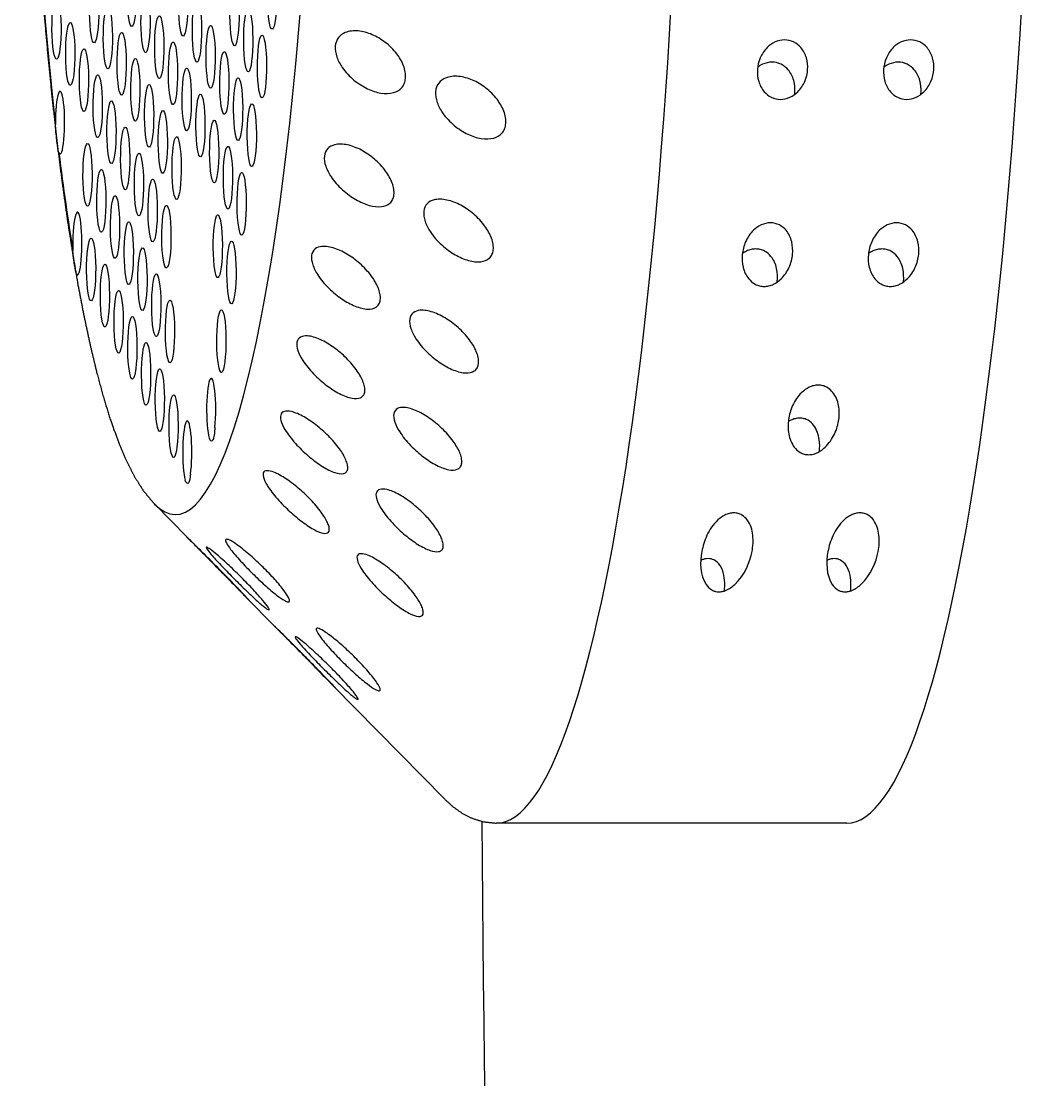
# Model space of a CAD drawing. Extents: x 528 to 612, y 788 to 934.
# Drawn here: x 574.541 to 576.013, y 846.388 to 847.925 of the extents above; entities that cross this region are included whole.
import ezdxf

# ---------------------------------------------------------------- set-up
doc = ezdxf.new("R2010")
doc.units = 0
doc.header["$MEASUREMENT"] = 0
doc.layers.add('1', color=4, linetype='Continuous')

# ---------------------------------------------------------------- blocks, each defined once
blk = doc.blocks.new('2010 FLAIR')
at = {"layer": '1'}
for p, q in [((46.5008, 41.6197), (46.5484, 41.5713)), ((46.6338, 41.4846), (46.6752, 41.4424)), ((46.76, 41.3563), (46.9225, 41.1911)), ((47.506, 41.1565), (46.9971, 41.1565))]:
    blk.add_line(p, q, dxfattribs=at)
at = {"layer": '1', "color": 2}
blk.add_arc((111.2166, 41.6488), 64.2422, 180.436661, 187.048916, dxfattribs=at)
at = {"layer": '1'}
for centre, major_axis, start_param, end_param in [((46.9971, 43.0315), (0, 1.875), 3.141593, 6.283185), ((47.506, 43.0315), (0, 1.875), 3.141593, 6.283185), ((46.5312, 43.0315), (0, 1.4272), 2.994561, 6.430217)]:
    blk.add_ellipse(centre, major_axis=major_axis, ratio=0.145722, start_param=start_param, end_param=end_param, dxfattribs=at)
at = {"layer": '1', "color": 3}
for centre, major_axis, start_param, end_param in [((46.5166, 43.0315), (0, 1.3917), 1.410939, 2.237983), ((46.468, 42.3582), (0, -0.0455), 0.253665, 6.53685), ((46.6718, 42.3541), (0, -0.0455), 0.253665, 6.53685), ((46.5426, 42.3442), (0, -0.0455), 0.253665, 6.53685), ((46.4134, 42.3344), (0, -0.0455), 0.253665, 6.53685), ((46.6172, 42.3302), (0, -0.0455), 0.253665, 6.53685), ((46.3588, 42.3105), (0, -0.0455), 0.253665, 6.53685), ((46.488, 42.3204), (0, -0.0455), 0.253665, 6.53685), ((46.5626, 42.3064), (0, -0.0455), 0.253665, 6.53685), ((46.4333, 42.2965), (0, -0.0455), 0.253665, 6.53685), ((46.6371, 42.2923), (0, -0.0455), 0.253665, 6.53685), ((46.5079, 42.2825), (0, -0.0455), 0.253665, 6.53685), ((46.3787, 42.2727), (0, -0.0455), 0.253665, 6.53685), ((46.5825, 42.2685), (0, -0.0455), 0.253665, 6.53685), ((46.4533, 42.2586), (0, -0.0455), 0.253665, 6.53685), ((46.5279, 42.2446), (0, -0.0455), 0.253665, 6.53685), ((46.6571, 42.2545), (0, -0.0455), 0.253665, 6.53685), ((46.3986, 42.2348), (0, -0.0455), 0.253665, 6.53685), ((46.6024, 42.2306), (0, -0.0455), 0.253665, 6.53685), ((46.4732, 42.2208), (0, -0.0455), 0.253665, 6.53685), ((46.5478, 42.2068), (0, -0.0455), 0.253665, 6.53685), ((46.4186, 42.1969), (0, -0.0455), 0.253665, 6.53685), ((46.6224, 42.1928), (0, -0.0455), 0.253665, 6.53685), ((46.3639, 42.1731), (0, -0.0455), 6.025162, 11.05551), ((46.4932, 42.1829), (0, -0.0455), 0.253665, 6.53685), ((46.5677, 42.1689), (0, -0.0455), 0.253665, 6.53685), ((46.4385, 42.1591), (0, -0.0455), 0.253665, 6.53685), ((46.6423, 42.1549), (0, -0.0455), 0.253665, 6.53685), ((46.5131, 42.145), (0, -0.0455), 0.253665, 6.53685), ((46.5877, 42.131), (0, -0.0455), 0.253665, 6.53685), ((46.4585, 42.1212), (0, -0.0455), 0.253665, 6.53685), ((46.5331, 42.1072), (0, -0.0455), 0.253665, 6.53685), ((46.4038, 42.0973), (0, -0.0455), 0.253665, 6.53685), ((46.6076, 42.0932), (0, -0.0455), 0.253665, 6.53685), ((46.5166, 43.0315), (0, 1.3917), 2.276318, 2.419801), ((46.4784, 42.0833), (0, -0.0455), 0.253665, 6.53685), ((46.4238, 42.0595), (0, -0.0455), 0.253665, 6.53685), ((46.4984, 42.0455), (0, -0.0455), 0.253665, 6.53685), ((46.6276, 42.0553), (0, -0.0455), 0.253665, 6.53685), ((46.4437, 42.0216), (0, -0.0455), 0.253665, 6.53685), ((46.5183, 42.0076), (0, -0.0455), 0.253665, 6.53685), ((46.3891, 41.9977), (0, -0.0455), 6.20698, 11.237328), ((46.4637, 41.9837), (0, -0.0455), 0.253665, 6.53685), ((46.5929, 41.9936), (0, -0.0455), 0.253665, 6.53685), ((46.409, 41.9599), (0, -0.0455), 0.253665, 6.53685), ((46.6128, 41.9557), (0, -0.0455), 0.253665, 6.53685), ((46.4836, 41.9459), (0, -0.0455), 0.253665, 6.53685), ((46.429, 41.922), (0, -0.0455), 0.253665, 6.53685), ((46.5036, 41.908), (0, -0.0455), 0.253665, 6.53685), ((46.4489, 41.8841), (0, -0.0455), 0.253665, 6.53685), ((46.5235, 41.8701), (0, -0.0455), 0.253665, 6.53685), ((46.4689, 41.8463), (0, -0.0455), 0.253665, 6.53685), ((46.5981, 41.8561), (0, -0.0455), 0.253665, 6.53685), ((46.4888, 41.8084), (0, -0.0455), 0.253665, 6.53685), ((46.5087, 41.7705), (0, -0.0455), 0.253665, 6.53685), ((46.5833, 41.7565), (0, -0.0455), 0.970993, 6.001341), ((46.5287, 41.7327), (0, -0.0455), 0.253665, 6.53685), ((46.5486, 41.6948), (0, -0.0455), 0.789174, 5.819522)]:
    blk.add_ellipse(centre, major_axis=major_axis, ratio=0.145722, start_param=start_param, end_param=end_param, dxfattribs=at)
at = {"layer": '1'}
for points in [[(46.3163, 43.2712), (46.3148, 43.1975), (46.3138, 43.1234), (46.3133, 43.0491), (46.3135, 42.9747), (46.3142, 42.9004), (46.3155, 42.8265), (46.3174, 42.7532), (46.3198, 42.6807), (46.3228, 42.6091), (46.3264, 42.5387), (46.3305, 42.4697), (46.3351, 42.4023), (46.3402, 42.3366), (46.3459, 42.2728), (46.352, 42.2111), (46.3586, 42.1516), (46.3657, 42.0946), (46.3732, 42.0402), (46.3812, 41.9885), (46.3895, 41.9396), (46.3983, 41.8937), (46.4075, 41.8508), (46.417, 41.811), (46.4269, 41.7744), (46.4373, 41.741), (46.4481, 41.7109), (46.4595, 41.6838), (46.4717, 41.6597), (46.4852, 41.6384), (46.5008, 41.6197)], [(46.9225, 41.1911), (46.9344, 41.1803), (46.9477, 41.1709), (46.9627, 41.1633), (46.9794, 41.1583), (46.9971, 41.1565)]]:
    blk.add_open_spline(points, degree=1, dxfattribs=at)
at = {"layer": '1', "color": 3}
for points, knots in [([(46.817, 42.3007), (46.8232, 42.2981), (46.8298, 42.2943), (46.8422, 42.2848), (46.848, 42.279), (46.8566, 42.2679), (46.8602, 42.2619), (46.8637, 42.2526), (46.8646, 42.2495), (46.8656, 42.2435), (46.8657, 42.2405), (46.8652, 42.235), (46.8646, 42.2324), (46.8627, 42.2277), (46.8614, 42.2256), (46.8566, 42.2202), (46.8523, 42.2178), (46.8426, 42.2151), (46.8362, 42.2149), (46.8232, 42.2171), (46.8164, 42.2194), (46.8039, 42.2254), (46.797, 42.2296), (46.7842, 42.2402), (46.7783, 42.2464), (46.7706, 42.2576), (46.7677, 42.2629), (46.7639, 42.2737), (46.7631, 42.2791), (46.7639, 42.2887), (46.7656, 42.293), (46.7708, 42.2998), (46.7744, 42.3022), (46.7834, 42.306), (46.7899, 42.3067), (46.8035, 42.3055), (46.8106, 42.3035), (46.817, 42.3007)], [0, 0, 0, 0, 0.023389, 0.023389, 0.0467779, 0.0467779, 0.0659746, 0.0659746, 0.0755729, 0.0755729, 0.0851712, 0.0851712, 0.0947696, 0.0947696, 0.1043679, 0.1043679, 0.1235645, 0.1235645, 0.1469535, 0.1469535, 0.1703425, 0.1703425, 0.1947513, 0.1947513, 0.2191601, 0.2191601, 0.2357472, 0.2357472, 0.2523342, 0.2523342, 0.2689213, 0.2689213, 0.2855084, 0.2855084, 0.3099172, 0.3099172, 0.334326, 0.334326, 0.334326, 0.334326]), ([(47.4099, 42.2067), (47.4054, 42.2067), (47.4007, 42.2078), (47.3925, 42.2118), (47.389, 42.2148), (47.3827, 42.2221), (47.3799, 42.2274), (47.3766, 42.2386), (47.3761, 42.2446), (47.3768, 42.2556), (47.3781, 42.2615), (47.3828, 42.2726), (47.3863, 42.2778), (47.3936, 42.2852), (47.3976, 42.2881), (47.4063, 42.2921), (47.4111, 42.2931), (47.4202, 42.2931), (47.4249, 42.2921), (47.4331, 42.2881), (47.4367, 42.2852), (47.4431, 42.2778), (47.4459, 42.2726), (47.4492, 42.2615), (47.4497, 42.2556), (47.449, 42.2446), (47.4476, 42.2386), (47.4428, 42.2274), (47.4393, 42.2221), (47.4319, 42.2148), (47.428, 42.2118), (47.4192, 42.2078), (47.4144, 42.2067), (47.4099, 42.2067)], [0, 0, 0, 0, 0.0137694, 0.0137694, 0.0275389, 0.0275389, 0.045875, 0.045875, 0.0642111, 0.0642111, 0.0822466, 0.0822466, 0.1002822, 0.1002822, 0.114005, 0.114005, 0.1277279, 0.1277279, 0.1414507, 0.1414507, 0.1551736, 0.1551736, 0.1732091, 0.1732091, 0.1912446, 0.1912446, 0.2095807, 0.2095807, 0.2279168, 0.2279168, 0.2416863, 0.2416863, 0.2554557, 0.2554557, 0.2554557, 0.2554557]), ([(47.5931, 42.2067), (47.5885, 42.2067), (47.5839, 42.2078), (47.5757, 42.2118), (47.5721, 42.2148), (47.5658, 42.2221), (47.5631, 42.2274), (47.5598, 42.2386), (47.5592, 42.2446), (47.56, 42.2556), (47.5613, 42.2615), (47.566, 42.2726), (47.5694, 42.2778), (47.5768, 42.2852), (47.5807, 42.2881), (47.5895, 42.2921), (47.5943, 42.2931), (47.6034, 42.2931), (47.608, 42.2921), (47.6163, 42.2881), (47.6199, 42.2852), (47.6263, 42.2778), (47.6291, 42.2726), (47.6324, 42.2615), (47.6329, 42.2556), (47.6321, 42.2446), (47.6308, 42.2386), (47.626, 42.2274), (47.6225, 42.2221), (47.6151, 42.2148), (47.6111, 42.2118), (47.6024, 42.2078), (47.5976, 42.2067), (47.5931, 42.2067)], [0, 0, 0, 0, 0.0137694, 0.0137694, 0.0275389, 0.0275389, 0.045875, 0.045875, 0.0642111, 0.0642111, 0.0822466, 0.0822466, 0.1002822, 0.1002822, 0.114005, 0.114005, 0.1277279, 0.1277279, 0.1414507, 0.1414507, 0.1551736, 0.1551736, 0.1732091, 0.1732091, 0.1912446, 0.1912446, 0.2095807, 0.2095807, 0.2279168, 0.2279168, 0.2416863, 0.2416863, 0.2554557, 0.2554557, 0.2554557, 0.2554557]), ([(47.4305, 42.2139), (47.4306, 42.215), (47.4307, 42.2161), (47.4312, 42.2227), (47.4308, 42.2287), (47.4275, 42.2401), (47.4248, 42.2455), (47.4184, 42.2529), (47.4148, 42.2558), (47.4067, 42.2598), (47.402, 42.2609), (47.393, 42.2609), (47.3882, 42.2598), (47.3813, 42.2566), (47.3789, 42.2552), (47.3768, 42.2535)], [0.06228793, 0.06228793, 0.06228793, 0.06228793, 0.06587176, 0.06587176, 0.08466047, 0.08466047, 0.10344918, 0.10344918, 0.11715342, 0.11715342, 0.13085765, 0.13085765, 0.14456189, 0.14456189, 0.15250533, 0.15250533, 0.15250533, 0.15250533]), ([(47.6136, 42.2139), (47.6138, 42.215), (47.6139, 42.2161), (47.6144, 42.2227), (47.6139, 42.2287), (47.6107, 42.2401), (47.6079, 42.2455), (47.6015, 42.2529), (47.598, 42.2558), (47.5898, 42.2598), (47.5852, 42.2609), (47.5762, 42.2609), (47.5714, 42.2598), (47.5645, 42.2566), (47.5621, 42.2552), (47.5599, 42.2535)], [0.06228793, 0.06228793, 0.06228793, 0.06228793, 0.06587176, 0.06587176, 0.08466047, 0.08466047, 0.10344918, 0.10344918, 0.11715342, 0.11715342, 0.13085765, 0.13085765, 0.14456189, 0.14456189, 0.15250533, 0.15250533, 0.15250533, 0.15250533]), ([(46.9627, 42.2347), (46.9689, 42.2321), (46.9755, 42.2283), (46.9879, 42.2188), (46.9937, 42.2131), (47.0022, 42.2019), (47.0058, 42.1959), (47.0093, 42.1867), (47.0102, 42.1836), (47.0112, 42.1775), (47.0113, 42.1746), (47.0109, 42.1691), (47.0103, 42.1665), (47.0083, 42.1618), (47.007, 42.1597), (47.0023, 42.1543), (46.998, 42.1519), (46.9882, 42.1492), (46.9819, 42.149), (46.9689, 42.1511), (46.9621, 42.1534), (46.9496, 42.1594), (46.9427, 42.1637), (46.9299, 42.1742), (46.924, 42.1804), (46.9162, 42.1917), (46.9133, 42.197), (46.9096, 42.2077), (46.9087, 42.2132), (46.9096, 42.2227), (46.9112, 42.2271), (46.9165, 42.2339), (46.92, 42.2363), (46.9291, 42.2401), (46.9356, 42.2408), (46.9492, 42.2395), (46.9563, 42.2375), (46.9627, 42.2347)], [0, 0, 0, 0, 0.0233552, 0.0233552, 0.0467103, 0.0467103, 0.0658795, 0.0658795, 0.0754641, 0.0754641, 0.0850487, 0.0850487, 0.0946332, 0.0946332, 0.1042178, 0.1042178, 0.123387, 0.123387, 0.1467421, 0.1467421, 0.1700973, 0.1700973, 0.1945396, 0.1945396, 0.2189818, 0.2189818, 0.2355966, 0.2355966, 0.2522113, 0.2522113, 0.2688261, 0.2688261, 0.2854408, 0.2854408, 0.3098831, 0.3098831, 0.3343253, 0.3343253, 0.3343253, 0.3343253]), ([(46.3623, 42.1291), (46.3621, 42.1294), (46.3619, 42.1297), (46.3612, 42.1317), (46.3608, 42.134), (46.3601, 42.1394), (46.3598, 42.1422), (46.359, 42.1487), (46.3586, 42.1523), (46.3578, 42.1607), (46.3574, 42.1655), (46.3573, 42.1703)], [-0.10333223, -0.10333223, -0.10333223, -0.10333223, -0.09981809, -0.09981809, -0.08531374, -0.08531374, -0.07331614, -0.07331614, -0.06095866, -0.06095866, -0.0463084, -0.0463084, -0.0463084, -0.0463084]), ([(46.8014, 42.1331), (46.8076, 42.1298), (46.8141, 42.1255), (46.8263, 42.115), (46.832, 42.109), (46.8404, 42.0975), (46.8439, 42.0914), (46.8472, 42.0824), (46.848, 42.0794), (46.8489, 42.0737), (46.849, 42.0709), (46.8484, 42.0659), (46.8477, 42.0636), (46.8457, 42.0595), (46.8444, 42.0577), (46.8395, 42.0533), (46.8352, 42.0517), (46.8254, 42.0505), (46.8191, 42.0512), (46.8061, 42.0549), (46.7994, 42.0579), (46.7869, 42.065), (46.7802, 42.0699), (46.7676, 42.0813), (46.7618, 42.0878), (46.7543, 42.0992), (46.7515, 42.1045), (46.7479, 42.1149), (46.7472, 42.12), (46.7482, 42.1288), (46.7499, 42.1326), (46.7553, 42.1382), (46.7589, 42.14), (46.768, 42.1423), (46.7745, 42.1422), (46.788, 42.1393), (46.7951, 42.1365), (46.8014, 42.1331)], [0, 0, 0, 0, 0.023389, 0.023389, 0.0467779, 0.0467779, 0.0659746, 0.0659746, 0.0755729, 0.0755729, 0.0851712, 0.0851712, 0.0947696, 0.0947696, 0.1043679, 0.1043679, 0.1235645, 0.1235645, 0.1469535, 0.1469535, 0.1703425, 0.1703425, 0.1947513, 0.1947513, 0.2191601, 0.2191601, 0.2357472, 0.2357472, 0.2523342, 0.2523342, 0.2689213, 0.2689213, 0.2855084, 0.2855084, 0.3099172, 0.3099172, 0.334326, 0.334326, 0.334326, 0.334326]), ([(46.9457, 42.0531), (46.9519, 42.0498), (46.9584, 42.0454), (46.9706, 42.035), (46.9763, 42.0289), (46.9846, 42.0175), (46.9881, 42.0114), (46.9914, 42.0024), (46.9922, 41.9994), (46.9931, 41.9937), (46.9932, 41.991), (46.9926, 41.9859), (46.992, 41.9836), (46.99, 41.9795), (46.9886, 41.9777), (46.9838, 41.9734), (46.9794, 41.9718), (46.9697, 41.9705), (46.9634, 41.9712), (46.9504, 41.9749), (46.9437, 41.9778), (46.9312, 41.985), (46.9244, 41.9898), (46.9119, 42.0012), (46.9061, 42.0078), (46.8985, 42.0192), (46.8957, 42.0245), (46.8922, 42.0349), (46.8915, 42.0401), (46.8925, 42.0488), (46.8942, 42.0526), (46.8995, 42.0582), (46.9032, 42.06), (46.9123, 42.0624), (46.9188, 42.0622), (46.9323, 42.0592), (46.9394, 42.0565), (46.9457, 42.0531)], [0, 0, 0, 0, 0.0233552, 0.0233552, 0.0467103, 0.0467103, 0.0658795, 0.0658795, 0.0754641, 0.0754641, 0.0850487, 0.0850487, 0.0946332, 0.0946332, 0.1042178, 0.1042178, 0.123387, 0.123387, 0.1467421, 0.1467421, 0.1700973, 0.1700973, 0.1945396, 0.1945396, 0.2189818, 0.2189818, 0.2355966, 0.2355966, 0.2522113, 0.2522113, 0.2688261, 0.2688261, 0.2854408, 0.2854408, 0.3098831, 0.3098831, 0.3343253, 0.3343253, 0.3343253, 0.3343253]), ([(47.3862, 41.9354), (47.3839, 41.9354), (47.3817, 41.9357), (47.3773, 41.9367), (47.3752, 41.9376), (47.3695, 41.9406), (47.3662, 41.9435), (47.3599, 41.9512), (47.3572, 41.957), (47.3542, 41.9693), (47.3539, 41.9758), (47.355, 41.9877), (47.3566, 41.9941), (47.362, 42.0063), (47.3658, 42.0121), (47.3736, 42.0198), (47.3775, 42.0226), (47.3861, 42.0266), (47.3908, 42.0277), (47.3998, 42.0277), (47.4043, 42.0266), (47.4122, 42.0226), (47.4155, 42.0198), (47.4219, 42.0121), (47.4246, 42.0063), (47.4277, 41.9941), (47.428, 41.9877), (47.4268, 41.9758), (47.4252, 41.9693), (47.4196, 41.957), (47.4158, 41.9512), (47.4078, 41.9435), (47.404, 41.9406), (47.3976, 41.9376), (47.3954, 41.9367), (47.3908, 41.9357), (47.3885, 41.9354), (47.3862, 41.9354)], [0, 0, 0, 0, 0.0068896, 0.0068896, 0.0137791, 0.0137791, 0.0275583, 0.0275583, 0.0493984, 0.0493984, 0.0712384, 0.0712384, 0.0924883, 0.0924883, 0.1137382, 0.1137382, 0.1274079, 0.1274079, 0.1410777, 0.1410777, 0.1547474, 0.1547474, 0.1684171, 0.1684171, 0.189667, 0.189667, 0.2109169, 0.2109169, 0.2327569, 0.2327569, 0.254597, 0.254597, 0.2683762, 0.2683762, 0.2752657, 0.2752657, 0.2821553, 0.2821553, 0.2821553, 0.2821553]), ([(47.5694, 41.9354), (47.5671, 41.9354), (47.5648, 41.9357), (47.5605, 41.9367), (47.5584, 41.9376), (47.5526, 41.9406), (47.5494, 41.9435), (47.5431, 41.9512), (47.5404, 41.957), (47.5373, 41.9693), (47.537, 41.9758), (47.5382, 41.9877), (47.5397, 41.9941), (47.5451, 42.0063), (47.5489, 42.0121), (47.5568, 42.0198), (47.5607, 42.0226), (47.5692, 42.0266), (47.574, 42.0277), (47.583, 42.0277), (47.5875, 42.0266), (47.5953, 42.0226), (47.5987, 42.0198), (47.6051, 42.0121), (47.6078, 42.0063), (47.6108, 41.9941), (47.6111, 41.9877), (47.61, 41.9758), (47.6083, 41.9693), (47.6028, 41.957), (47.5989, 41.9512), (47.591, 41.9435), (47.5872, 41.9406), (47.5808, 41.9376), (47.5785, 41.9367), (47.574, 41.9357), (47.5716, 41.9354), (47.5694, 41.9354)], [0, 0, 0, 0, 0.0068896, 0.0068896, 0.0137791, 0.0137791, 0.0275583, 0.0275583, 0.0493984, 0.0493984, 0.0712384, 0.0712384, 0.0924883, 0.0924883, 0.1137382, 0.1137382, 0.1274079, 0.1274079, 0.1410777, 0.1410777, 0.1547474, 0.1547474, 0.1684171, 0.1684171, 0.189667, 0.189667, 0.2109169, 0.2109169, 0.2327569, 0.2327569, 0.254597, 0.254597, 0.2683762, 0.2683762, 0.2752657, 0.2752657, 0.2821553, 0.2821553, 0.2821553, 0.2821553]), ([(46.7828, 41.9809), (46.7889, 41.9771), (46.7953, 41.9722), (46.8074, 41.961), (46.813, 41.9547), (46.8211, 41.9431), (46.8244, 41.9371), (46.8276, 41.9285), (46.8283, 41.9256), (46.8291, 41.9203), (46.8292, 41.9178), (46.8285, 41.9133), (46.8278, 41.9113), (46.8257, 41.9079), (46.8243, 41.9065), (46.8194, 41.9032), (46.815, 41.9024), (46.8052, 41.9026), (46.799, 41.9042), (46.786, 41.9094), (46.7794, 41.913), (46.7671, 41.9213), (46.7604, 41.9266), (46.7481, 41.9387), (46.7424, 41.9454), (46.7351, 41.9567), (46.7324, 41.9619), (46.7291, 41.9718), (46.7284, 41.9765), (46.7296, 41.9843), (46.7314, 41.9875), (46.7368, 41.9919), (46.7405, 41.993), (46.7496, 41.9939), (46.7561, 41.9928), (46.7696, 41.9883), (46.7765, 41.9848), (46.7828, 41.9809)], [0, 0, 0, 0, 0.023389, 0.023389, 0.0467779, 0.0467779, 0.0659746, 0.0659746, 0.0755729, 0.0755729, 0.0851712, 0.0851712, 0.0947696, 0.0947696, 0.1043679, 0.1043679, 0.1235645, 0.1235645, 0.1469535, 0.1469535, 0.1703425, 0.1703425, 0.1947513, 0.1947513, 0.2191601, 0.2191601, 0.2357472, 0.2357472, 0.2523342, 0.2523342, 0.2689213, 0.2689213, 0.2855084, 0.2855084, 0.3099172, 0.3099172, 0.334326, 0.334326, 0.334326, 0.334326]), ([(47.4051, 41.9417), (47.4052, 41.942), (47.4052, 41.9422), (47.4059, 41.9485), (47.4057, 41.9552), (47.4029, 41.9679), (47.4002, 41.9739), (47.3937, 41.9818), (47.3905, 41.9846), (47.3848, 41.9876), (47.3827, 41.9884), (47.3784, 41.9895), (47.3762, 41.9897), (47.3717, 41.9897), (47.3694, 41.9895), (47.3649, 41.9884), (47.3626, 41.9876), (47.3584, 41.9856), (47.3564, 41.9844), (47.3546, 41.9831)], [0.07451048, 0.07451048, 0.07451048, 0.07451048, 0.0754781, 0.0754781, 0.09854089, 0.09854089, 0.12160367, 0.12160367, 0.13525987, 0.13525987, 0.14208797, 0.14208797, 0.14891607, 0.14891607, 0.15574416, 0.15574416, 0.16257226, 0.16257226, 0.16931395, 0.16931395, 0.16931395, 0.16931395]), ([(47.5883, 41.9417), (47.5883, 41.942), (47.5884, 41.9422), (47.5891, 41.9485), (47.5889, 41.9552), (47.586, 41.9679), (47.5833, 41.9739), (47.5769, 41.9818), (47.5737, 41.9846), (47.568, 41.9876), (47.5659, 41.9884), (47.5616, 41.9895), (47.5594, 41.9897), (47.5549, 41.9897), (47.5526, 41.9895), (47.548, 41.9884), (47.5458, 41.9876), (47.5416, 41.9856), (47.5396, 41.9844), (47.5378, 41.9831)], [0.07451048, 0.07451048, 0.07451048, 0.07451048, 0.0754781, 0.0754781, 0.09854089, 0.09854089, 0.12160367, 0.12160367, 0.13525987, 0.13525987, 0.14208797, 0.14208797, 0.14891607, 0.14891607, 0.15574416, 0.15574416, 0.16257226, 0.16257226, 0.16931395, 0.16931395, 0.16931395, 0.16931395]), ([(46.3886, 41.9524), (46.3883, 41.9525), (46.3881, 41.9528), (46.3873, 41.954), (46.3869, 41.9556), (46.3861, 41.9596), (46.3857, 41.9619), (46.3848, 41.9672), (46.3843, 41.9702), (46.3833, 41.9776), (46.3828, 41.9821), (46.3826, 41.9868)], [-0.10333581, -0.10333581, -0.10333581, -0.10333581, -0.09774084, -0.09774084, -0.08402044, -0.08402044, -0.07264257, -0.07264257, -0.06085918, -0.06085918, -0.04630941, -0.04630941, -0.04630941, -0.04630941]), ([(46.9255, 41.8881), (46.9315, 41.8843), (46.938, 41.8794), (46.95, 41.8682), (46.9556, 41.8619), (46.9637, 41.8504), (46.967, 41.8444), (46.9702, 41.8358), (46.9709, 41.833), (46.9717, 41.8276), (46.9718, 41.8251), (46.9711, 41.8206), (46.9704, 41.8186), (46.9683, 41.8152), (46.9669, 41.8138), (46.962, 41.8105), (46.9576, 41.8097), (46.9479, 41.81), (46.9416, 41.8115), (46.9287, 41.8166), (46.922, 41.8203), (46.9097, 41.8285), (46.9031, 41.8339), (46.8907, 41.8459), (46.885, 41.8526), (46.8777, 41.864), (46.875, 41.8692), (46.8716, 41.8791), (46.871, 41.8839), (46.8722, 41.8916), (46.874, 41.8949), (46.8794, 41.8992), (46.8831, 41.9004), (46.8922, 41.9012), (46.8987, 41.9001), (46.9122, 41.8956), (46.9192, 41.8921), (46.9255, 41.8881)], [0, 0, 0, 0, 0.0233552, 0.0233552, 0.0467103, 0.0467103, 0.0658795, 0.0658795, 0.0754641, 0.0754641, 0.0850487, 0.0850487, 0.0946332, 0.0946332, 0.1042178, 0.1042178, 0.123387, 0.123387, 0.1467421, 0.1467421, 0.1700973, 0.1700973, 0.1945396, 0.1945396, 0.2189818, 0.2189818, 0.2355966, 0.2355966, 0.2522113, 0.2522113, 0.2688261, 0.2688261, 0.2854408, 0.2854408, 0.3098831, 0.3098831, 0.3343253, 0.3343253, 0.3343253, 0.3343253]), ([(46.7615, 41.8466), (46.7674, 41.8423), (46.7738, 41.837), (46.7856, 41.8252), (46.7911, 41.8188), (46.799, 41.8073), (46.8022, 41.8015), (46.8052, 41.7934), (46.8059, 41.7908), (46.8066, 41.7859), (46.8066, 41.7837), (46.8059, 41.7799), (46.8051, 41.7782), (46.803, 41.7755), (46.8016, 41.7745), (46.7966, 41.7724), (46.7922, 41.7724), (46.7825, 41.7741), (46.7762, 41.7765), (46.7634, 41.7831), (46.7568, 41.7873), (46.7447, 41.7965), (46.7381, 41.8022), (46.726, 41.8147), (46.7205, 41.8215), (46.7134, 41.8326), (46.7108, 41.8376), (46.7076, 41.8468), (46.7071, 41.8511), (46.7084, 41.8578), (46.7102, 41.8603), (46.7157, 41.8633), (46.7194, 41.8638), (46.7285, 41.8632), (46.735, 41.8613), (46.7484, 41.8552), (46.7552, 41.8511), (46.7615, 41.8466)], [0, 0, 0, 0, 0.023389, 0.023389, 0.0467779, 0.0467779, 0.0659746, 0.0659746, 0.0755729, 0.0755729, 0.0851712, 0.0851712, 0.0947696, 0.0947696, 0.1043679, 0.1043679, 0.1235645, 0.1235645, 0.1469535, 0.1469535, 0.1703425, 0.1703425, 0.1947513, 0.1947513, 0.2191601, 0.2191601, 0.2357472, 0.2357472, 0.2523342, 0.2523342, 0.2689213, 0.2689213, 0.2855084, 0.2855084, 0.3099172, 0.3099172, 0.334326, 0.334326, 0.334326, 0.334326]), ([(47.4508, 41.6912), (47.4485, 41.6912), (47.4463, 41.6915), (47.4421, 41.6927), (47.4402, 41.6935), (47.435, 41.6965), (47.4321, 41.6993), (47.4258, 41.7075), (47.4233, 41.7142), (47.4207, 41.7282), (47.4207, 41.7356), (47.4225, 41.7488), (47.4244, 41.7558), (47.4307, 41.7695), (47.435, 41.7761), (47.4437, 41.7843), (47.4473, 41.7871), (47.4536, 41.79), (47.4557, 41.7908), (47.4602, 41.7919), (47.4625, 41.7922), (47.467, 41.7922), (47.4692, 41.7919), (47.4734, 41.7908), (47.4754, 41.79), (47.4808, 41.7871), (47.4838, 41.7843), (47.4903, 41.7761), (47.4929, 41.7695), (47.4955, 41.7558), (47.4955, 41.7488), (47.4936, 41.7356), (47.4916, 41.7282), (47.485, 41.7142), (47.4806, 41.7075), (47.4718, 41.6993), (47.4682, 41.6965), (47.462, 41.6935), (47.4598, 41.6927), (47.4554, 41.6915), (47.4531, 41.6912), (47.4508, 41.6912)], [0, 0, 0, 0, 0.0069864, 0.0069864, 0.0139728, 0.0139728, 0.0279456, 0.0279456, 0.0559253, 0.0559253, 0.0839051, 0.0839051, 0.1105409, 0.1105409, 0.1371767, 0.1371767, 0.1508496, 0.1508496, 0.1576861, 0.1576861, 0.1645225, 0.1645225, 0.171359, 0.171359, 0.1781955, 0.1781955, 0.1918684, 0.1918684, 0.2185042, 0.2185042, 0.24514, 0.24514, 0.2731197, 0.2731197, 0.3010995, 0.3010995, 0.3150723, 0.3150723, 0.3220587, 0.3220587, 0.3290451, 0.3290451, 0.3290451, 0.3290451]), ([(46.9023, 41.7427), (46.9082, 41.7384), (46.9146, 41.7331), (46.9264, 41.7214), (46.9318, 41.715), (46.9397, 41.7035), (46.9429, 41.6977), (46.9459, 41.6896), (46.9466, 41.687), (46.9473, 41.6822), (46.9473, 41.6799), (46.9466, 41.6761), (46.9458, 41.6744), (46.9437, 41.6717), (46.9423, 41.6707), (46.9373, 41.6686), (46.933, 41.6686), (46.9232, 41.6703), (46.917, 41.6727), (46.9042, 41.6792), (46.8976, 41.6835), (46.8855, 41.6926), (46.8789, 41.6984), (46.8668, 41.7109), (46.8612, 41.7177), (46.8541, 41.7288), (46.8515, 41.7338), (46.8483, 41.743), (46.8478, 41.7473), (46.8491, 41.754), (46.8509, 41.7566), (46.8565, 41.7596), (46.8601, 41.76), (46.8693, 41.7594), (46.8758, 41.7575), (46.8891, 41.7514), (46.896, 41.7472), (46.9023, 41.7427)], [0, 0, 0, 0, 0.0233552, 0.0233552, 0.0467103, 0.0467103, 0.0658795, 0.0658795, 0.0754641, 0.0754641, 0.0850487, 0.0850487, 0.0946332, 0.0946332, 0.1042178, 0.1042178, 0.123387, 0.123387, 0.1467421, 0.1467421, 0.1700973, 0.1700973, 0.1945396, 0.1945396, 0.2189818, 0.2189818, 0.2355966, 0.2355966, 0.2522113, 0.2522113, 0.2688261, 0.2688261, 0.2854408, 0.2854408, 0.3098831, 0.3098831, 0.3343253, 0.3343253, 0.3343253, 0.3343253]), ([(46.7377, 41.7326), (46.7436, 41.7279), (46.7499, 41.7223), (46.7615, 41.7102), (46.7668, 41.7037), (46.7745, 41.6925), (46.7776, 41.687), (46.7805, 41.6795), (46.7811, 41.6771), (46.7817, 41.6729), (46.7817, 41.671), (46.7809, 41.6678), (46.7801, 41.6665), (46.7779, 41.6646), (46.7765, 41.664), (46.7715, 41.6631), (46.7671, 41.6639), (46.7574, 41.6671), (46.7512, 41.6702), (46.7385, 41.6781), (46.7321, 41.6829), (46.7201, 41.6928), (46.7137, 41.6989), (46.7018, 41.7116), (46.6964, 41.7184), (46.6895, 41.729), (46.687, 41.7337), (46.684, 41.7421), (46.6835, 41.7459), (46.6849, 41.7513), (46.6868, 41.7532), (46.6924, 41.7548), (46.696, 41.7546), (46.7052, 41.7524), (46.7116, 41.7497), (46.7248, 41.7422), (46.7316, 41.7375), (46.7377, 41.7326)], [0, 0, 0, 0, 0.023389, 0.023389, 0.0467779, 0.0467779, 0.0659746, 0.0659746, 0.0755729, 0.0755729, 0.0851712, 0.0851712, 0.0947696, 0.0947696, 0.1043679, 0.1043679, 0.1235645, 0.1235645, 0.1469535, 0.1469535, 0.1703425, 0.1703425, 0.1947513, 0.1947513, 0.2191601, 0.2191601, 0.2357472, 0.2357472, 0.2523342, 0.2523342, 0.2689213, 0.2689213, 0.2855084, 0.2855084, 0.3099172, 0.3099172, 0.334326, 0.334326, 0.334326, 0.334326]), ([(47.4664, 41.6957), (47.467, 41.7013), (47.467, 41.7072), (47.4651, 41.7205), (47.4627, 41.7277), (47.456, 41.7365), (47.4533, 41.7391), (47.4482, 41.7421), (47.4463, 41.7429), (47.4422, 41.744), (47.4401, 41.7443), (47.4355, 41.7443), (47.4333, 41.744), (47.4289, 41.7429), (47.4268, 41.7421), (47.4236, 41.7405), (47.4224, 41.7398), (47.4213, 41.7391)], [0.1031187, 0.1031187, 0.1031187, 0.1031187, 0.1276978, 0.1276978, 0.1593765, 0.1593765, 0.1731128, 0.1731128, 0.179981, 0.179981, 0.1868491, 0.1868491, 0.1937173, 0.1937173, 0.2005854, 0.2005854, 0.2047116, 0.2047116, 0.2047116, 0.2047116]), ([(46.5888, 41.7308), (46.5885, 41.7275), (46.5882, 41.7244), (46.5875, 41.7185), (46.5871, 41.716), (46.5858, 41.7124), (46.585, 41.7113), (46.5832, 41.7108), (46.5822, 41.7114), (46.5815, 41.7128)], [-0.10334717, -0.10334717, -0.10334717, -0.10334717, -0.09099542, -0.09099542, -0.07615637, -0.07615637, -0.06155718, -0.06155718, -0.04630625, -0.04630625, -0.04630625, -0.04630625]), ([(46.7121, 41.6408), (46.7179, 41.6358), (46.724, 41.6299), (46.7354, 41.6177), (46.7406, 41.6113), (46.748, 41.6006), (46.7511, 41.5954), (46.7538, 41.5887), (46.7544, 41.5867), (46.7549, 41.5831), (46.7548, 41.5815), (46.754, 41.5791), (46.7532, 41.5782), (46.751, 41.5771), (46.7496, 41.5769), (46.7445, 41.5773), (46.7402, 41.5788), (46.7306, 41.5835), (46.7244, 41.5873), (46.7119, 41.5963), (46.7055, 41.6016), (46.6938, 41.6121), (46.6874, 41.6183), (46.6758, 41.6311), (46.6705, 41.6377), (46.6638, 41.6478), (46.6614, 41.6521), (46.6586, 41.6595), (46.6582, 41.6626), (46.6597, 41.6668), (46.6616, 41.6679), (46.6672, 41.6681), (46.6708, 41.6672), (46.6799, 41.6636), (46.6862, 41.6601), (46.6993, 41.6513), (46.706, 41.6461), (46.7121, 41.6408)], [0, 0, 0, 0, 0.023389, 0.023389, 0.0467779, 0.0467779, 0.0659746, 0.0659746, 0.0755729, 0.0755729, 0.0851712, 0.0851712, 0.0947696, 0.0947696, 0.1043679, 0.1043679, 0.1235645, 0.1235645, 0.1469535, 0.1469535, 0.1703425, 0.1703425, 0.1947513, 0.1947513, 0.2191601, 0.2191601, 0.2357472, 0.2357472, 0.2523342, 0.2523342, 0.2689213, 0.2689213, 0.2855084, 0.2855084, 0.3099172, 0.3099172, 0.334326, 0.334326, 0.334326, 0.334326]), ([(46.5533, 41.6628), (46.5529, 41.6598), (46.5526, 41.6573), (46.5518, 41.6528), (46.5513, 41.6511), (46.5499, 41.6492), (46.5491, 41.6491), (46.5473, 41.6503), (46.5463, 41.6518), (46.5457, 41.6541)], [-0.10334717, -0.10334717, -0.10334717, -0.10334717, -0.09099542, -0.09099542, -0.07615637, -0.07615637, -0.06155718, -0.06155718, -0.04630625, -0.04630625, -0.04630625, -0.04630625]), ([(46.8765, 41.6194), (46.8823, 41.6147), (46.8886, 41.6091), (46.9002, 41.597), (46.9055, 41.5905), (46.9131, 41.5793), (46.9163, 41.5738), (46.9191, 41.5664), (46.9198, 41.564), (46.9204, 41.5598), (46.9203, 41.5579), (46.9195, 41.5547), (46.9188, 41.5534), (46.9166, 41.5515), (46.9152, 41.5509), (46.9102, 41.55), (46.9058, 41.5508), (46.8961, 41.554), (46.8899, 41.5571), (46.8772, 41.5649), (46.8708, 41.5697), (46.8588, 41.5796), (46.8523, 41.5857), (46.8405, 41.5985), (46.8351, 41.6052), (46.8281, 41.6159), (46.8256, 41.6206), (46.8226, 41.629), (46.8222, 41.6328), (46.8236, 41.6382), (46.8255, 41.6401), (46.8311, 41.6417), (46.8347, 41.6415), (46.8438, 41.6393), (46.8503, 41.6366), (46.8635, 41.6291), (46.8703, 41.6243), (46.8765, 41.6194)], [0, 0, 0, 0, 0.0233552, 0.0233552, 0.0467103, 0.0467103, 0.0658795, 0.0658795, 0.0754641, 0.0754641, 0.0850487, 0.0850487, 0.0946332, 0.0946332, 0.1042178, 0.1042178, 0.123387, 0.123387, 0.1467421, 0.1467421, 0.1700973, 0.1700973, 0.1945396, 0.1945396, 0.2189818, 0.2189818, 0.2355966, 0.2355966, 0.2522113, 0.2522113, 0.2688261, 0.2688261, 0.2854408, 0.2854408, 0.3098831, 0.3098831, 0.3343253, 0.3343253, 0.3343253, 0.3343253]), ([(47.3205, 41.4921), (47.3189, 41.4921), (47.3172, 41.4923), (47.3142, 41.493), (47.3128, 41.4936), (47.3073, 41.4962), (47.3041, 41.4997), (47.2929, 41.5163), (47.2927, 41.5349), (47.2971, 41.5582), (47.2994, 41.5663), (47.3069, 41.5821), (47.3119, 41.5899), (47.3218, 41.599), (47.3253, 41.6016), (47.3312, 41.6045), (47.3333, 41.6053), (47.3376, 41.6064), (47.3399, 41.6067), (47.3444, 41.6067), (47.3466, 41.6064), (47.3505, 41.6053), (47.3523, 41.6045), (47.3572, 41.6016), (47.3598, 41.599), (47.3666, 41.5899), (47.3688, 41.5821), (47.3706, 41.5663), (47.37, 41.5582), (47.3656, 41.5349), (47.3581, 41.5163), (47.3401, 41.4997), (47.3354, 41.4962), (47.3288, 41.4936), (47.3272, 41.493), (47.3239, 41.4923), (47.3221, 41.4921), (47.3205, 41.4921)], [0, 0, 0, 0, 0.004866, 0.004866, 0.009732, 0.009732, 0.0279202, 0.0279202, 0.1064516, 0.1064516, 0.1420303, 0.1420303, 0.1776091, 0.1776091, 0.1914434, 0.1914434, 0.1983605, 0.1983605, 0.2052777, 0.2052777, 0.2121948, 0.2121948, 0.219112, 0.219112, 0.2329463, 0.2329463, 0.268525, 0.268525, 0.3041037, 0.3041037, 0.3826351, 0.3826351, 0.4008234, 0.4008234, 0.4056894, 0.4056894, 0.4105553, 0.4105553, 0.4105553, 0.4105553]), ([(47.5037, 41.4921), (47.5021, 41.4921), (47.5004, 41.4923), (47.4973, 41.493), (47.496, 41.4936), (47.4904, 41.4962), (47.4872, 41.4997), (47.4761, 41.5163), (47.4758, 41.5349), (47.4802, 41.5582), (47.4826, 41.5663), (47.4901, 41.5821), (47.4951, 41.5899), (47.505, 41.599), (47.5085, 41.6016), (47.5144, 41.6045), (47.5165, 41.6053), (47.5208, 41.6064), (47.523, 41.6067), (47.5276, 41.6067), (47.5297, 41.6064), (47.5337, 41.6053), (47.5355, 41.6045), (47.5404, 41.6016), (47.5429, 41.599), (47.5497, 41.5899), (47.5519, 41.5821), (47.5537, 41.5663), (47.5532, 41.5582), (47.5488, 41.5349), (47.5413, 41.5163), (47.5233, 41.4997), (47.5186, 41.4962), (47.512, 41.4936), (47.5104, 41.493), (47.507, 41.4923), (47.5053, 41.4921), (47.5037, 41.4921)], [0, 0, 0, 0, 0.004866, 0.004866, 0.009732, 0.009732, 0.0279202, 0.0279202, 0.1064516, 0.1064516, 0.1420303, 0.1420303, 0.1776091, 0.1776091, 0.1914434, 0.1914434, 0.1983605, 0.1983605, 0.2052777, 0.2052777, 0.2121948, 0.2121948, 0.219112, 0.219112, 0.2329463, 0.2329463, 0.268525, 0.268525, 0.3041037, 0.3041037, 0.3826351, 0.3826351, 0.4008234, 0.4008234, 0.4056894, 0.4056894, 0.4105553, 0.4105553, 0.4105553, 0.4105553]), ([(46.6566, 41.5299), (46.6622, 41.5244), (46.6681, 41.5184), (46.679, 41.5064), (46.684, 41.5006), (46.691, 41.4913), (46.6939, 41.4872), (46.6964, 41.4824), (46.6969, 41.481), (46.6974, 41.4789), (46.6972, 41.4782), (46.6963, 41.4774), (46.6955, 41.4773), (46.6933, 41.4779), (46.6919, 41.4785), (46.6869, 41.4812), (46.6826, 41.4842), (46.6732, 41.4915), (46.6673, 41.4965), (46.6551, 41.5074), (46.649, 41.5132), (46.6376, 41.5244), (46.6315, 41.5307), (46.6204, 41.5429), (46.6154, 41.5488), (46.609, 41.5572), (46.6067, 41.5605), (46.6041, 41.5657), (46.6038, 41.5674), (46.6054, 41.5688), (46.6074, 41.5684), (46.6129, 41.5658), (46.6165, 41.5635), (46.6254, 41.5573), (46.6316, 41.5524), (46.6442, 41.5415), (46.6507, 41.5355), (46.6566, 41.5299)], [0, 0, 0, 0, 0.023389, 0.023389, 0.0467779, 0.0467779, 0.0659746, 0.0659746, 0.0755729, 0.0755729, 0.0851712, 0.0851712, 0.0947696, 0.0947696, 0.1043679, 0.1043679, 0.1235645, 0.1235645, 0.1469535, 0.1469535, 0.1703425, 0.1703425, 0.1947513, 0.1947513, 0.2191601, 0.2191601, 0.2357472, 0.2357472, 0.2523342, 0.2523342, 0.2689213, 0.2689213, 0.2855084, 0.2855084, 0.3099172, 0.3099172, 0.334326, 0.334326, 0.334326, 0.334326]), ([(46.6277, 41.5125), (46.6332, 41.507), (46.639, 41.5011), (46.6497, 41.4896), (46.6546, 41.4841), (46.6615, 41.4759), (46.6643, 41.4723), (46.6667, 41.4686), (46.6672, 41.4676), (46.6676, 41.4663), (46.6674, 41.466), (46.6665, 41.4661), (46.6657, 41.4664), (46.6635, 41.4678), (46.6621, 41.4689), (46.6572, 41.4727), (46.653, 41.4763), (46.6437, 41.4847), (46.6379, 41.4903), (46.626, 41.5018), (46.6199, 41.5078), (46.6088, 41.519), (46.6028, 41.5252), (46.5919, 41.5368), (46.587, 41.5422), (46.5808, 41.5495), (46.5785, 41.5522), (46.576, 41.5561), (46.5758, 41.5571), (46.5774, 41.557), (46.5793, 41.5559), (46.5848, 41.5519), (46.5883, 41.549), (46.597, 41.5416), (46.6031, 41.5361), (46.6156, 41.5245), (46.622, 41.5183), (46.6277, 41.5125)], [0, 0, 0, 0, 0.023389, 0.023389, 0.0467779, 0.0467779, 0.0659746, 0.0659746, 0.0755729, 0.0755729, 0.0851712, 0.0851712, 0.0947696, 0.0947696, 0.1043679, 0.1043679, 0.1235645, 0.1235645, 0.1469535, 0.1469535, 0.1703425, 0.1703425, 0.1947513, 0.1947513, 0.2191601, 0.2191601, 0.2357472, 0.2357472, 0.2523342, 0.2523342, 0.2689213, 0.2689213, 0.2855084, 0.2855084, 0.3099172, 0.3099172, 0.334326, 0.334326, 0.334326, 0.334326]), ([(46.8485, 41.5202), (46.8543, 41.5152), (46.8605, 41.5093), (46.8718, 41.4971), (46.877, 41.4907), (46.8845, 41.48), (46.8875, 41.4749), (46.8902, 41.4682), (46.8908, 41.4661), (46.8913, 41.4626), (46.8913, 41.461), (46.8904, 41.4586), (46.8896, 41.4577), (46.8874, 41.4566), (46.886, 41.4564), (46.881, 41.4567), (46.8766, 41.4583), (46.867, 41.4629), (46.8609, 41.4667), (46.8484, 41.4757), (46.842, 41.481), (46.8302, 41.4915), (46.8239, 41.4977), (46.8122, 41.5105), (46.807, 41.5171), (46.8002, 41.5272), (46.7978, 41.5315), (46.795, 41.539), (46.7946, 41.5421), (46.7961, 41.5463), (46.798, 41.5474), (46.8036, 41.5476), (46.8073, 41.5467), (46.8163, 41.5431), (46.8227, 41.5395), (46.8358, 41.5308), (46.8425, 41.5255), (46.8485, 41.5202)], [0, 0, 0, 0, 0.0233552, 0.0233552, 0.0467103, 0.0467103, 0.0658795, 0.0658795, 0.0754641, 0.0754641, 0.0850487, 0.0850487, 0.0946332, 0.0946332, 0.1042178, 0.1042178, 0.123387, 0.123387, 0.1467421, 0.1467421, 0.1700973, 0.1700973, 0.1945396, 0.1945396, 0.2189818, 0.2189818, 0.2355966, 0.2355966, 0.2522113, 0.2522113, 0.2688261, 0.2688261, 0.2854408, 0.2854408, 0.3098831, 0.3098831, 0.3343253, 0.3343253, 0.3343253, 0.3343253]), ([(47.3285, 41.4935), (47.3288, 41.4961), (47.3289, 41.4988), (47.329, 41.5115), (47.3279, 41.5216), (47.3202, 41.5333), (47.3172, 41.5366), (47.312, 41.5391), (47.3107, 41.5396), (47.3079, 41.5402), (47.3063, 41.5404), (47.3033, 41.5404), (47.3017, 41.5402), (47.2986, 41.5396), (47.2971, 41.5391), (47.2953, 41.5384), (47.2947, 41.5381), (47.2942, 41.5379)], [0.2314886, 0.2314886, 0.2314886, 0.2314886, 0.2462753, 0.2462753, 0.3013362, 0.3013362, 0.3192112, 0.3192112, 0.3237406, 0.3237406, 0.32827, 0.32827, 0.3327995, 0.3327995, 0.3373289, 0.3373289, 0.3392668, 0.3392668, 0.3392668, 0.3392668]), ([(47.5117, 41.4935), (47.5119, 41.4961), (47.5121, 41.4988), (47.5122, 41.5115), (47.5111, 41.5216), (47.5033, 41.5333), (47.5004, 41.5366), (47.4951, 41.5391), (47.4939, 41.5396), (47.491, 41.5402), (47.4895, 41.5404), (47.4865, 41.5404), (47.4849, 41.5402), (47.4818, 41.5396), (47.4803, 41.5391), (47.4784, 41.5384), (47.4779, 41.5381), (47.4773, 41.5379)], [0.2314886, 0.2314886, 0.2314886, 0.2314886, 0.2462753, 0.2462753, 0.3013362, 0.3013362, 0.3192112, 0.3192112, 0.3237406, 0.3237406, 0.32827, 0.32827, 0.3327995, 0.3327995, 0.3373289, 0.3373289, 0.3392668, 0.3392668, 0.3392668, 0.3392668]), ([(46.7883, 41.4007), (46.7938, 41.3953), (46.7997, 41.3893), (46.8106, 41.3773), (46.8156, 41.3715), (46.8227, 41.3623), (46.8255, 41.3581), (46.828, 41.3533), (46.8286, 41.352), (46.829, 41.3499), (46.8289, 41.3492), (46.8279, 41.3484), (46.8271, 41.3483), (46.8249, 41.3489), (46.8235, 41.3495), (46.8185, 41.3522), (46.8143, 41.3552), (46.8049, 41.3624), (46.7989, 41.3674), (46.7868, 41.3783), (46.7806, 41.3841), (46.7693, 41.3953), (46.7632, 41.4016), (46.752, 41.4138), (46.747, 41.4198), (46.7406, 41.4281), (46.7383, 41.4315), (46.7357, 41.4366), (46.7355, 41.4384), (46.7371, 41.4398), (46.739, 41.4394), (46.7445, 41.4367), (46.7481, 41.4345), (46.757, 41.4282), (46.7632, 41.4233), (46.7759, 41.4124), (46.7824, 41.4064), (46.7883, 41.4007)], [0, 0, 0, 0, 0.0233552, 0.0233552, 0.0467103, 0.0467103, 0.0658795, 0.0658795, 0.0754641, 0.0754641, 0.0850487, 0.0850487, 0.0946332, 0.0946332, 0.1042178, 0.1042178, 0.123387, 0.123387, 0.1467421, 0.1467421, 0.1700973, 0.1700973, 0.1945396, 0.1945396, 0.2189818, 0.2189818, 0.2355966, 0.2355966, 0.2522113, 0.2522113, 0.2688261, 0.2688261, 0.2854408, 0.2854408, 0.3098831, 0.3098831, 0.3343253, 0.3343253, 0.3343253, 0.3343253]), ([(46.7569, 41.3824), (46.7624, 41.3769), (46.7682, 41.371), (46.7789, 41.3595), (46.7837, 41.3541), (46.7906, 41.3459), (46.7934, 41.3423), (46.7958, 41.3386), (46.7963, 41.3376), (46.7967, 41.3363), (46.7966, 41.336), (46.7957, 41.3361), (46.7949, 41.3364), (46.7927, 41.3378), (46.7913, 41.3389), (46.7864, 41.3427), (46.7822, 41.3463), (46.7729, 41.3547), (46.7671, 41.3602), (46.7552, 41.3717), (46.7491, 41.3777), (46.738, 41.3889), (46.732, 41.3951), (46.7211, 41.4067), (46.7161, 41.4121), (46.7099, 41.4194), (46.7077, 41.4222), (46.7052, 41.4261), (46.7049, 41.4271), (46.7065, 41.427), (46.7085, 41.4259), (46.7139, 41.4219), (46.7175, 41.419), (46.7262, 41.4116), (46.7323, 41.4061), (46.7448, 41.3944), (46.7512, 41.3882), (46.7569, 41.3824)], [0, 0, 0, 0, 0.0233552, 0.0233552, 0.0467103, 0.0467103, 0.0658795, 0.0658795, 0.0754641, 0.0754641, 0.0850487, 0.0850487, 0.0946332, 0.0946332, 0.1042178, 0.1042178, 0.123387, 0.123387, 0.1467421, 0.1467421, 0.1700973, 0.1700973, 0.1945396, 0.1945396, 0.2189818, 0.2189818, 0.2355966, 0.2355966, 0.2522113, 0.2522113, 0.2688261, 0.2688261, 0.2854408, 0.2854408, 0.3098831, 0.3098831, 0.3343253, 0.3343253, 0.3343253, 0.3343253])]:
    blk.add_open_spline(points, degree=3, knots=knots, dxfattribs=at)
at = {"layer": '1'}
for points, knots in [([(46.5988, 41.5212), (46.6042, 41.5157), (46.6099, 41.5099), (46.6203, 41.4991), (46.6251, 41.4942), (46.6319, 41.487), (46.6346, 41.4842), (46.6369, 41.4816), (46.6375, 41.481), (46.6378, 41.4806), (46.6377, 41.4807), (46.6368, 41.4815), (46.636, 41.4823), (46.6338, 41.4845), (46.6324, 41.4859), (46.6276, 41.4909), (46.6235, 41.4951), (46.6144, 41.5044), (46.6086, 41.5104), (46.5969, 41.5223), (46.591, 41.5284), (46.5801, 41.5395), (46.5742, 41.5454), (46.5635, 41.5562), (46.5587, 41.561), (46.5526, 41.5671), (46.5504, 41.5693), (46.548, 41.5717), (46.5477, 41.572), (46.5493, 41.5705), (46.5512, 41.5686), (46.5566, 41.5633), (46.5601, 41.5599), (46.5687, 41.5514), (46.5747, 41.5455), (46.5869, 41.5332), (46.5932, 41.5269), (46.5988, 41.5212)], [0, 0, 0, 0, 0.023389, 0.023389, 0.0467779, 0.0467779, 0.0659746, 0.0659746, 0.0755729, 0.0755729, 0.0851712, 0.0851712, 0.0947696, 0.0947696, 0.1043679, 0.1043679, 0.1235645, 0.1235645, 0.1469535, 0.1469535, 0.1703425, 0.1703425, 0.1947513, 0.1947513, 0.2191601, 0.2191601, 0.2357472, 0.2357472, 0.2523342, 0.2523342, 0.2689213, 0.2689213, 0.2855084, 0.2855084, 0.3099172, 0.3099172, 0.334326, 0.334326, 0.334326, 0.334326]), ([(46.7255, 41.3924), (46.7309, 41.3869), (46.7366, 41.3811), (46.747, 41.3703), (46.7518, 41.3654), (46.7585, 41.3583), (46.7613, 41.3554), (46.7636, 41.3528), (46.7641, 41.3523), (46.7645, 41.3518), (46.7644, 41.3519), (46.7634, 41.3528), (46.7626, 41.3536), (46.7605, 41.3558), (46.7591, 41.3572), (46.7543, 41.3621), (46.7502, 41.3663), (46.7411, 41.3756), (46.7353, 41.3815), (46.7237, 41.3935), (46.7177, 41.3996), (46.7068, 41.4106), (46.7009, 41.4166), (46.6902, 41.4274), (46.6854, 41.4322), (46.6793, 41.4383), (46.6771, 41.4405), (46.6747, 41.443), (46.6744, 41.4432), (46.676, 41.4417), (46.6779, 41.4399), (46.6833, 41.4346), (46.6868, 41.4311), (46.6954, 41.4226), (46.7014, 41.4167), (46.7136, 41.4044), (46.7199, 41.3981), (46.7255, 41.3924)], [0, 0, 0, 0, 0.0233552, 0.0233552, 0.0467103, 0.0467103, 0.0658795, 0.0658795, 0.0754641, 0.0754641, 0.0850487, 0.0850487, 0.0946332, 0.0946332, 0.1042178, 0.1042178, 0.123387, 0.123387, 0.1467421, 0.1467421, 0.1700973, 0.1700973, 0.1945396, 0.1945396, 0.2189818, 0.2189818, 0.2355966, 0.2355966, 0.2522113, 0.2522113, 0.2688261, 0.2688261, 0.2854408, 0.2854408, 0.3098831, 0.3098831, 0.3343253, 0.3343253, 0.3343253, 0.3343253])]:
    blk.add_open_spline(points, degree=3, knots=knots, dxfattribs=at)

msp = doc.modelspace()

# ---------------------------------------------------------------- block references
at = {"layer": '1'}
msp.add_blockref('2010 FLAIR', (528.2336, 805.6045), dxfattribs=at)

doc.saveas('drawing.dxf')
